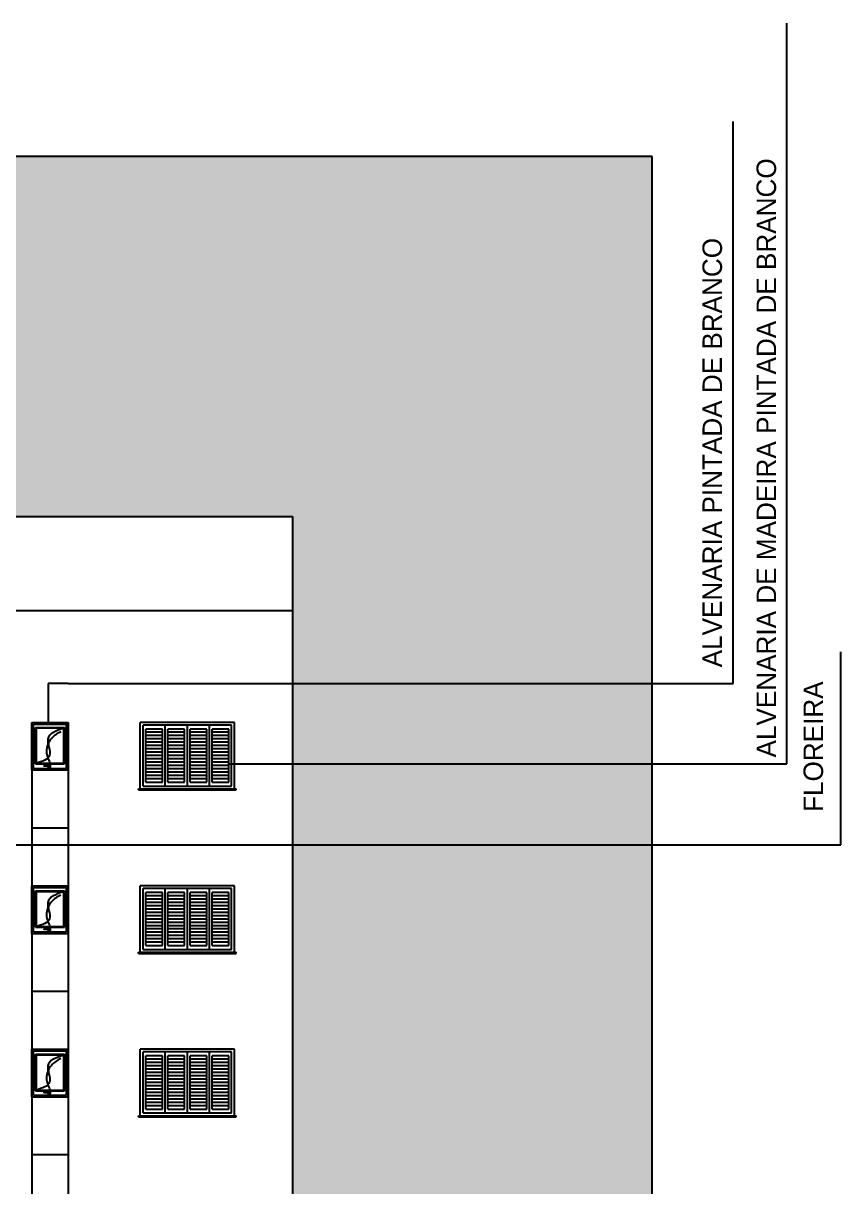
# Model space of a CAD drawing. Header units: millimetres. Extents: x 935 to 1399, y 512 to 900.
# Drawn here: x 1013.96 to 1028.73, y 671.49 to 692.49 of the extents above; entities that cross this region are included whole.
import ezdxf

# ---------------------------------------------------------------- set-up
doc = ezdxf.new("R2010")
doc.units = ezdxf.units.MM
for name, color, linetype in [('JANELAS', 5, 'Continuous'), ('MOBIL', 7, 'Continuous'), ('REFLEXO', 8, 'Continuous')]:
    doc.layers.add(name, color=color, linetype=linetype)

msp = doc.modelspace()

# ---------------------------------------------------------------- hatches: boundary and pattern name
msp.add_hatch(color=254).paths.add_polyline_path([(1025.32554, 690.0813), (988.50851, 690.0813), (988.50851, 648.23756), (1002.82554, 648.23756), (1002.82554, 681.88756), (1007.85284, 681.88756), (1007.85284, 683.58756), (1018.82554, 683.58756), (1018.82554, 681.88756), (1018.82554, 648.23756), (1025.32554, 648.23756)])

# ---------------------------------------------------------------- linework, layer by layer
at = {"color": 254}
for p, q in [((1025.32554, 690.0813), (988.50851, 690.0813)), ((1025.32554, 645.73756), (1025.32554, 690.0813))]:
    msp.add_line(p, q, dxfattribs=at)
at = {"color": 1}
for p, q in [((1007.85284, 683.58756), (1018.82554, 683.58756)), ((1018.82554, 683.58756), (1018.82554, 681.88756))]:
    msp.add_line(p, q, dxfattribs=at)
at = {"color": 6}
for p, q in [((1002.82554, 681.88756), (1018.82554, 681.88756)), ((1018.82554, 681.88756), (1018.82554, 648.23756)), ((1018.82554, 681.61975), (1018.82554, 648.23756))]:
    msp.add_line(p, q, dxfattribs=at)
at = {"color": 7}
for p, q in [((1014.11665, 679.86975), (1014.11665, 650.34975)), ((1014.11665, 679.86975), (1014.77665, 679.86975)), ((1014.77665, 679.86975), (1014.77665, 650.34975)), ((1014.11665, 679.00975), (1014.77665, 679.00975)), ((1014.11665, 677.96475), (1014.77665, 677.96475)), ((1014.11665, 676.91975), (1014.77665, 676.91975)), ((1014.11665, 676.05975), (1014.77665, 676.05975)), ((1014.11665, 675.01475), (1014.77665, 675.01475)), ((1014.11665, 673.96975), (1014.77665, 673.96975)), ((1014.11665, 673.10975), (1014.77665, 673.10975)), ((1014.11665, 672.06975), (1014.77665, 672.06975))]:
    msp.add_line(p, q, dxfattribs=at)
for p, q in [((1017.77731, 679.86975), (1016.07731, 679.86975)), ((1016.07731, 678.66975), (1016.07731, 679.86975)), ((1017.77731, 678.66975), (1017.77731, 679.86975)), ((1017.72731, 679.81975), (1016.12731, 679.81975)), ((1016.12731, 678.71975), (1016.12731, 679.81975)), ((1016.17731, 678.78975), (1016.17731, 679.74975)), ((1016.47731, 679.74975), (1016.17731, 679.74975)), ((1016.47731, 679.68975), (1016.17731, 679.68975)), ((1016.47731, 679.62975), (1016.17731, 679.62975)), ((1016.47731, 678.78975), (1016.47731, 679.74975)), ((1016.52731, 678.71975), (1016.52731, 679.81975)), ((1016.57731, 678.78975), (1016.57731, 679.74975)), ((1016.87731, 679.74975), (1016.57731, 679.74975)), ((1016.87731, 679.68975), (1016.57731, 679.68975)), ((1016.87731, 679.62975), (1016.57731, 679.62975)), ((1016.87731, 678.78975), (1016.87731, 679.74975)), ((1016.92731, 678.71975), (1016.92731, 679.81975)), ((1016.97731, 678.78975), (1016.97731, 679.74975)), ((1017.27731, 679.74975), (1016.97731, 679.74975)), ((1017.27731, 679.68975), (1016.97731, 679.68975)), ((1017.27731, 679.62975), (1016.97731, 679.62975)), ((1017.27731, 678.78975), (1017.27731, 679.74975)), ((1017.32731, 678.71975), (1017.32731, 679.81975)), ((1017.37731, 678.78975), (1017.37731, 679.74975)), ((1017.67731, 679.74975), (1017.37731, 679.74975)), ((1017.67731, 679.68975), (1017.37731, 679.68975)), ((1017.67731, 679.62975), (1017.37731, 679.62975)), ((1017.67731, 678.78975), (1017.67731, 679.74975)), ((1017.72731, 678.71975), (1017.72731, 679.81975)), ((1016.47731, 679.56975), (1016.17731, 679.56975)), ((1016.47731, 679.50975), (1016.17731, 679.50975)), ((1016.47731, 679.44975), (1016.17731, 679.44975)), ((1016.87731, 679.56975), (1016.57731, 679.56975)), ((1016.87731, 679.50975), (1016.57731, 679.50975)), ((1016.87731, 679.44975), (1016.57731, 679.44975)), ((1017.27731, 679.56975), (1016.97731, 679.56975)), ((1017.27731, 679.50975), (1016.97731, 679.50975)), ((1017.27731, 679.44975), (1016.97731, 679.44975)), ((1017.67731, 679.56975), (1017.37731, 679.56975)), ((1017.67731, 679.50975), (1017.37731, 679.50975)), ((1017.67731, 679.44975), (1017.37731, 679.44975)), ((1016.47731, 679.38975), (1016.17731, 679.38975)), ((1016.47731, 679.32975), (1016.17731, 679.32975)), ((1016.47731, 679.26975), (1016.17731, 679.26975)), ((1016.47731, 679.20975), (1016.17731, 679.20975)), ((1016.87731, 679.38975), (1016.57731, 679.38975)), ((1016.87731, 679.32975), (1016.57731, 679.32975)), ((1016.87731, 679.26975), (1016.57731, 679.26975)), ((1016.87731, 679.20975), (1016.57731, 679.20975)), ((1017.27731, 679.38975), (1016.97731, 679.38975)), ((1017.27731, 679.32975), (1016.97731, 679.32975)), ((1017.27731, 679.26975), (1016.97731, 679.26975)), ((1017.27731, 679.20975), (1016.97731, 679.20975)), ((1017.67731, 679.38975), (1017.37731, 679.38975)), ((1017.67731, 679.32975), (1017.37731, 679.32975)), ((1017.67731, 679.26975), (1017.37731, 679.26975)), ((1017.67731, 679.20975), (1017.37731, 679.20975)), ((1016.47731, 679.14975), (1016.17731, 679.14975)), ((1016.47731, 679.08975), (1016.17731, 679.08975)), ((1016.47731, 679.02975), (1016.17731, 679.02975)), ((1016.87731, 679.14975), (1016.57731, 679.14975)), ((1016.87731, 679.08975), (1016.57731, 679.08975)), ((1016.87731, 679.02975), (1016.57731, 679.02975)), ((1017.27731, 679.14975), (1016.97731, 679.14975)), ((1017.27731, 679.08975), (1016.97731, 679.08975)), ((1017.27731, 679.02975), (1016.97731, 679.02975)), ((1017.67731, 679.14975), (1017.37731, 679.14975)), ((1017.67731, 679.08975), (1017.37731, 679.08975)), ((1017.67731, 679.02975), (1017.37731, 679.02975)), ((1016.47731, 678.96975), (1016.17731, 678.96975)), ((1016.47731, 678.90975), (1016.17731, 678.90975)), ((1016.47731, 678.84975), (1016.17731, 678.84975)), ((1016.17731, 678.78975), (1016.47731, 678.78975)), ((1016.87731, 678.96975), (1016.57731, 678.96975)), ((1016.87731, 678.90975), (1016.57731, 678.90975)), ((1016.87731, 678.84975), (1016.57731, 678.84975)), ((1016.57731, 678.78975), (1016.87731, 678.78975)), ((1017.27731, 678.96975), (1016.97731, 678.96975)), ((1017.27731, 678.90975), (1016.97731, 678.90975)), ((1017.27731, 678.84975), (1016.97731, 678.84975)), ((1016.97731, 678.78975), (1017.27731, 678.78975)), ((1017.67731, 678.96975), (1017.37731, 678.96975)), ((1017.67731, 678.90975), (1017.37731, 678.90975)), ((1017.67731, 678.84975), (1017.37731, 678.84975)), ((1017.37731, 678.78975), (1017.67731, 678.78975)), ((1016.04731, 678.66975), (1017.80731, 678.66975)), ((1016.04731, 678.64975), (1016.04731, 678.66975)), ((1016.04731, 678.64975), (1017.80731, 678.64975)), ((1016.12731, 678.71975), (1017.72731, 678.71975)), ((1017.80731, 678.64975), (1017.80731, 678.66975)), ((1017.77731, 676.91975), (1016.07731, 676.91975)), ((1016.07731, 675.71975), (1016.07731, 676.91975)), ((1017.77731, 675.71975), (1017.77731, 676.91975)), ((1017.72731, 676.86975), (1016.12731, 676.86975)), ((1016.12731, 675.76975), (1016.12731, 676.86975)), ((1016.17731, 675.83975), (1016.17731, 676.79975)), ((1016.47731, 676.79975), (1016.17731, 676.79975)), ((1016.47731, 676.73975), (1016.17731, 676.73975)), ((1016.47731, 676.67975), (1016.17731, 676.67975)), ((1016.47731, 675.83975), (1016.47731, 676.79975)), ((1016.52731, 675.76975), (1016.52731, 676.86975)), ((1016.57731, 675.83975), (1016.57731, 676.79975)), ((1016.87731, 676.79975), (1016.57731, 676.79975)), ((1016.87731, 676.73975), (1016.57731, 676.73975)), ((1016.87731, 676.67975), (1016.57731, 676.67975)), ((1016.87731, 675.83975), (1016.87731, 676.79975)), ((1016.92731, 675.76975), (1016.92731, 676.86975)), ((1016.97731, 675.83975), (1016.97731, 676.79975)), ((1017.27731, 676.79975), (1016.97731, 676.79975)), ((1017.27731, 676.73975), (1016.97731, 676.73975)), ((1017.27731, 676.67975), (1016.97731, 676.67975)), ((1017.27731, 675.83975), (1017.27731, 676.79975)), ((1017.32731, 675.76975), (1017.32731, 676.86975)), ((1017.37731, 675.83975), (1017.37731, 676.79975)), ((1017.67731, 676.79975), (1017.37731, 676.79975)), ((1017.67731, 676.73975), (1017.37731, 676.73975)), ((1017.67731, 676.67975), (1017.37731, 676.67975)), ((1017.67731, 675.83975), (1017.67731, 676.79975)), ((1017.72731, 675.76975), (1017.72731, 676.86975)), ((1016.47731, 676.61975), (1016.17731, 676.61975)), ((1016.47731, 676.55975), (1016.17731, 676.55975)), ((1016.47731, 676.49975), (1016.17731, 676.49975)), ((1016.87731, 676.61975), (1016.57731, 676.61975)), ((1016.87731, 676.55975), (1016.57731, 676.55975)), ((1016.87731, 676.49975), (1016.57731, 676.49975)), ((1017.27731, 676.61975), (1016.97731, 676.61975)), ((1017.27731, 676.55975), (1016.97731, 676.55975)), ((1017.27731, 676.49975), (1016.97731, 676.49975)), ((1017.67731, 676.61975), (1017.37731, 676.61975)), ((1017.67731, 676.55975), (1017.37731, 676.55975)), ((1017.67731, 676.49975), (1017.37731, 676.49975)), ((1016.47731, 676.43975), (1016.17731, 676.43975)), ((1016.47731, 676.37975), (1016.17731, 676.37975)), ((1016.47731, 676.31975), (1016.17731, 676.31975)), ((1016.47731, 676.25975), (1016.17731, 676.25975)), ((1016.87731, 676.43975), (1016.57731, 676.43975)), ((1016.87731, 676.37975), (1016.57731, 676.37975)), ((1016.87731, 676.31975), (1016.57731, 676.31975)), ((1016.87731, 676.25975), (1016.57731, 676.25975)), ((1017.27731, 676.43975), (1016.97731, 676.43975)), ((1017.27731, 676.37975), (1016.97731, 676.37975)), ((1017.27731, 676.31975), (1016.97731, 676.31975)), ((1017.27731, 676.25975), (1016.97731, 676.25975)), ((1017.67731, 676.43975), (1017.37731, 676.43975)), ((1017.67731, 676.37975), (1017.37731, 676.37975)), ((1017.67731, 676.31975), (1017.37731, 676.31975)), ((1017.67731, 676.25975), (1017.37731, 676.25975)), ((1016.47731, 676.19975), (1016.17731, 676.19975)), ((1016.47731, 676.13975), (1016.17731, 676.13975)), ((1016.47731, 676.07975), (1016.17731, 676.07975)), ((1016.87731, 676.19975), (1016.57731, 676.19975)), ((1016.87731, 676.13975), (1016.57731, 676.13975)), ((1016.87731, 676.07975), (1016.57731, 676.07975)), ((1017.27731, 676.19975), (1016.97731, 676.19975)), ((1017.27731, 676.13975), (1016.97731, 676.13975)), ((1017.27731, 676.07975), (1016.97731, 676.07975)), ((1017.67731, 676.19975), (1017.37731, 676.19975)), ((1017.67731, 676.13975), (1017.37731, 676.13975)), ((1017.67731, 676.07975), (1017.37731, 676.07975)), ((1016.47731, 676.01975), (1016.17731, 676.01975)), ((1016.47731, 675.95975), (1016.17731, 675.95975)), ((1016.47731, 675.89975), (1016.17731, 675.89975)), ((1016.17731, 675.83975), (1016.47731, 675.83975)), ((1016.87731, 676.01975), (1016.57731, 676.01975)), ((1016.87731, 675.95975), (1016.57731, 675.95975)), ((1016.87731, 675.89975), (1016.57731, 675.89975)), ((1016.57731, 675.83975), (1016.87731, 675.83975)), ((1017.27731, 676.01975), (1016.97731, 676.01975)), ((1017.27731, 675.95975), (1016.97731, 675.95975)), ((1017.27731, 675.89975), (1016.97731, 675.89975)), ((1016.97731, 675.83975), (1017.27731, 675.83975)), ((1017.67731, 676.01975), (1017.37731, 676.01975)), ((1017.67731, 675.95975), (1017.37731, 675.95975)), ((1017.67731, 675.89975), (1017.37731, 675.89975)), ((1017.37731, 675.83975), (1017.67731, 675.83975)), ((1016.04731, 675.71975), (1017.80731, 675.71975)), ((1016.04731, 675.69975), (1016.04731, 675.71975)), ((1016.04731, 675.69975), (1017.80731, 675.69975)), ((1016.12731, 675.76975), (1017.72731, 675.76975)), ((1017.80731, 675.69975), (1017.80731, 675.71975)), ((1017.77731, 673.96975), (1016.07731, 673.96975)), ((1016.07731, 672.76975), (1016.07731, 673.96975)), ((1017.77731, 672.76975), (1017.77731, 673.96975)), ((1017.72731, 673.91975), (1016.12731, 673.91975)), ((1016.12731, 672.81975), (1016.12731, 673.91975)), ((1016.17731, 672.88975), (1016.17731, 673.84975)), ((1016.47731, 673.84975), (1016.17731, 673.84975)), ((1016.47731, 673.78975), (1016.17731, 673.78975)), ((1016.47731, 672.88975), (1016.47731, 673.84975)), ((1016.52731, 672.81975), (1016.52731, 673.91975)), ((1016.57731, 672.88975), (1016.57731, 673.84975)), ((1016.87731, 673.84975), (1016.57731, 673.84975)), ((1016.87731, 673.78975), (1016.57731, 673.78975)), ((1016.87731, 672.88975), (1016.87731, 673.84975)), ((1016.92731, 672.81975), (1016.92731, 673.91975)), ((1016.97731, 672.88975), (1016.97731, 673.84975)), ((1017.27731, 673.84975), (1016.97731, 673.84975)), ((1017.27731, 673.78975), (1016.97731, 673.78975)), ((1017.27731, 672.88975), (1017.27731, 673.84975)), ((1017.32731, 672.81975), (1017.32731, 673.91975)), ((1017.37731, 672.88975), (1017.37731, 673.84975)), ((1017.67731, 673.84975), (1017.37731, 673.84975)), ((1017.67731, 673.78975), (1017.37731, 673.78975)), ((1017.67731, 672.88975), (1017.67731, 673.84975)), ((1017.72731, 672.81975), (1017.72731, 673.91975)), ((1016.47731, 673.72975), (1016.17731, 673.72975)), ((1016.47731, 673.66975), (1016.17731, 673.66975)), ((1016.47731, 673.60975), (1016.17731, 673.60975)), ((1016.47731, 673.54975), (1016.17731, 673.54975)), ((1016.87731, 673.72975), (1016.57731, 673.72975)), ((1016.87731, 673.66975), (1016.57731, 673.66975)), ((1016.87731, 673.60975), (1016.57731, 673.60975)), ((1016.87731, 673.54975), (1016.57731, 673.54975)), ((1017.27731, 673.72975), (1016.97731, 673.72975)), ((1017.27731, 673.66975), (1016.97731, 673.66975)), ((1017.27731, 673.60975), (1016.97731, 673.60975)), ((1017.27731, 673.54975), (1016.97731, 673.54975)), ((1017.67731, 673.72975), (1017.37731, 673.72975)), ((1017.67731, 673.66975), (1017.37731, 673.66975)), ((1017.67731, 673.60975), (1017.37731, 673.60975)), ((1017.67731, 673.54975), (1017.37731, 673.54975)), ((1016.47731, 673.48975), (1016.17731, 673.48975)), ((1016.47731, 673.42975), (1016.17731, 673.42975)), ((1016.47731, 673.36975), (1016.17731, 673.36975)), ((1016.87731, 673.48975), (1016.57731, 673.48975)), ((1016.87731, 673.42975), (1016.57731, 673.42975)), ((1016.87731, 673.36975), (1016.57731, 673.36975)), ((1017.27731, 673.48975), (1016.97731, 673.48975)), ((1017.27731, 673.42975), (1016.97731, 673.42975)), ((1017.27731, 673.36975), (1016.97731, 673.36975)), ((1017.67731, 673.48975), (1017.37731, 673.48975)), ((1017.67731, 673.42975), (1017.37731, 673.42975)), ((1017.67731, 673.36975), (1017.37731, 673.36975)), ((1016.47731, 673.30975), (1016.17731, 673.30975)), ((1016.47731, 673.24975), (1016.17731, 673.24975)), ((1016.47731, 673.18975), (1016.17731, 673.18975)), ((1016.47731, 673.12975), (1016.17731, 673.12975)), ((1016.87731, 673.30975), (1016.57731, 673.30975)), ((1016.87731, 673.24975), (1016.57731, 673.24975)), ((1016.87731, 673.18975), (1016.57731, 673.18975)), ((1016.87731, 673.12975), (1016.57731, 673.12975)), ((1017.27731, 673.30975), (1016.97731, 673.30975)), ((1017.27731, 673.24975), (1016.97731, 673.24975)), ((1017.27731, 673.18975), (1016.97731, 673.18975)), ((1017.27731, 673.12975), (1016.97731, 673.12975)), ((1017.67731, 673.30975), (1017.37731, 673.30975)), ((1017.67731, 673.24975), (1017.37731, 673.24975)), ((1017.67731, 673.18975), (1017.37731, 673.18975)), ((1017.67731, 673.12975), (1017.37731, 673.12975)), ((1016.47731, 673.06975), (1016.17731, 673.06975)), ((1016.47731, 673.00975), (1016.17731, 673.00975)), ((1016.47731, 672.94975), (1016.17731, 672.94975)), ((1016.87731, 673.06975), (1016.57731, 673.06975)), ((1016.87731, 673.00975), (1016.57731, 673.00975)), ((1016.87731, 672.94975), (1016.57731, 672.94975)), ((1017.27731, 673.06975), (1016.97731, 673.06975)), ((1017.27731, 673.00975), (1016.97731, 673.00975)), ((1017.27731, 672.94975), (1016.97731, 672.94975)), ((1017.67731, 673.06975), (1017.37731, 673.06975)), ((1017.67731, 673.00975), (1017.37731, 673.00975)), ((1017.67731, 672.94975), (1017.37731, 672.94975)), ((1016.04731, 672.76975), (1017.80731, 672.76975)), ((1016.04731, 672.74975), (1016.04731, 672.76975)), ((1016.04731, 672.74975), (1017.80731, 672.74975)), ((1016.12731, 672.81975), (1017.72731, 672.81975)), ((1016.17731, 672.88975), (1016.47731, 672.88975)), ((1016.57731, 672.88975), (1016.87731, 672.88975)), ((1016.97731, 672.88975), (1017.27731, 672.88975)), ((1017.37731, 672.88975), (1017.67731, 672.88975)), ((1017.80731, 672.74975), (1017.80731, 672.76975))]:
    msp.add_line(p, q)
at = {"layer": 'JANELAS', "color": 7}
for p, q in [((1014.11665, 679.86975), (1014.77665, 679.86975)), ((1014.11665, 679.00975), (1014.11665, 679.86975)), ((1014.14665, 679.83975), (1014.74665, 679.83975)), ((1014.14665, 679.03975), (1014.14665, 679.83975)), ((1014.74665, 679.03975), (1014.74665, 679.83975)), ((1014.74665, 679.03975), (1014.74665, 679.83975)), ((1014.77665, 679.00975), (1014.77665, 679.86975)), ((1014.18665, 679.77975), (1014.70665, 679.77975)), ((1014.18665, 679.11975), (1014.18665, 679.77975)), ((1014.70665, 679.11975), (1014.70665, 679.77975)), ((1014.11665, 679.00975), (1014.77665, 679.00975)), ((1014.14665, 679.03975), (1014.74665, 679.03975)), ((1014.18665, 679.11975), (1014.70665, 679.11975)), ((1014.11665, 676.91975), (1014.77665, 676.91975)), ((1014.11665, 676.05975), (1014.11665, 676.91975)), ((1014.14665, 676.88975), (1014.74665, 676.88975)), ((1014.14665, 676.08975), (1014.14665, 676.88975)), ((1014.74665, 676.08975), (1014.74665, 676.88975)), ((1014.74665, 676.08975), (1014.74665, 676.88975)), ((1014.77665, 676.05975), (1014.77665, 676.91975)), ((1014.18665, 676.82975), (1014.70665, 676.82975)), ((1014.18665, 676.16975), (1014.18665, 676.82975)), ((1014.70665, 676.16975), (1014.70665, 676.82975)), ((1014.11665, 676.05975), (1014.77665, 676.05975)), ((1014.14665, 676.08975), (1014.74665, 676.08975)), ((1014.18665, 676.16975), (1014.70665, 676.16975)), ((1014.11665, 673.96975), (1014.77665, 673.96975)), ((1014.11665, 673.10975), (1014.11665, 673.96975)), ((1014.77665, 673.10975), (1014.77665, 673.96975)), ((1014.14665, 673.93975), (1014.74665, 673.93975)), ((1014.14665, 673.13975), (1014.14665, 673.93975)), ((1014.18665, 673.87975), (1014.70665, 673.87975)), ((1014.18665, 673.21975), (1014.18665, 673.87975)), ((1014.70665, 673.21975), (1014.70665, 673.87975)), ((1014.74665, 673.13975), (1014.74665, 673.93975)), ((1014.74665, 673.13975), (1014.74665, 673.93975)), ((1014.11665, 673.10975), (1014.77665, 673.10975)), ((1014.14665, 673.13975), (1014.74665, 673.13975)), ((1014.18665, 673.21975), (1014.70665, 673.21975))]:
    msp.add_line(p, q, dxfattribs=at)
for points in [[(1014.197, 679.1324), (1014.69518, 679.1324), (1014.69518, 679.76349), (1014.197, 679.76349)], [(1014.33914, 679.09246), (1014.42402, 679.09246), (1014.42402, 679.0795), (1014.33914, 679.0795)], [(1014.197, 676.1824), (1014.69518, 676.1824), (1014.69518, 676.81349), (1014.197, 676.81349)], [(1014.33914, 676.14246), (1014.42402, 676.14246), (1014.42402, 676.1295), (1014.33914, 676.1295)], [(1014.197, 673.2324), (1014.69518, 673.2324), (1014.69518, 673.86349), (1014.197, 673.86349)], [(1014.33914, 673.19246), (1014.42402, 673.19246), (1014.42402, 673.1795), (1014.33914, 673.1795)]]:
    msp.add_lwpolyline(points, close=True, dxfattribs=at)
for points in [[(1014.41403, 679.09246), (1014.41403, 679.09479), (1014.44743, 679.09479), (1014.44743, 679.06143), (1014.41403, 679.06143), (1014.41403, 679.0795)], [(1014.41403, 676.14246), (1014.41403, 676.14479), (1014.44743, 676.14479), (1014.44743, 676.11143), (1014.41403, 676.11143), (1014.41403, 676.1295)], [(1014.41403, 673.19246), (1014.41403, 673.19479), (1014.44743, 673.19479), (1014.44743, 673.16143), (1014.41403, 673.16143), (1014.41403, 673.1795)]]:
    msp.add_lwpolyline(points, dxfattribs=at)
at = {"layer": 'MOBIL', "color": 1}
for p, q in [((1027.75888, 679.11975), (1027.75888, 692.48903)), ((1026.78801, 680.56975), (1026.78801, 690.71412)), ((1028.72978, 677.66025), (1028.72978, 681.14071)), ((1014.77665, 680.56975), (1014.41643, 680.56975)), ((1014.41643, 680.56975), (1014.41643, 679.86975)), ((1014.77665, 680.56975), (1026.78801, 680.56975)), ((1014.77665, 680.56975), (1014.77665, 680.56975)), ((1017.67731, 679.11975), (1027.75888, 679.11975)), ((1012.65679, 677.66025), (1028.72978, 677.66025))]:
    msp.add_line(p, q, dxfattribs=at)
at = {"layer": 'REFLEXO', "color": 7}
for points in [[(1014.69518, 679.76349), (1014.40751, 679.56969), (1014.43935, 679.27488), (1014.197, 679.1324)], [(1014.64191, 679.70264), (1014.47118, 679.57836), (1014.38436, 679.34424), (1014.44609, 679.1324)], [(1014.69518, 676.81349), (1014.40751, 676.61969), (1014.43935, 676.32488), (1014.197, 676.1824)], [(1014.64191, 676.75264), (1014.47118, 676.62836), (1014.38436, 676.39424), (1014.44609, 676.1824)], [(1014.69518, 673.86349), (1014.40751, 673.66969), (1014.43935, 673.37488), (1014.197, 673.2324)], [(1014.64191, 673.80264), (1014.47118, 673.67836), (1014.38436, 673.44424), (1014.44609, 673.2324)]]:
    msp.add_spline(points, degree=3, dxfattribs=at)

# ---------------------------------------------------------------- texts
at = {"char_height": 0.352405, "width": 24.3855, "attachment_point": 1, "rotation": 90}
for s, insert in [('ALVENARIA DE MADEIRA PINTADA DE BRANCO', (1027.20908, 679.23606)), ('ALVENARIA PINTADA DE BRANCO', (1026.23211, 680.86288)), ('FLOREIRA', (1028.05817, 678.25273))]:
    msp.add_mtext(s, dxfattribs=dict(at, insert=insert))

doc.saveas('drawing.dxf')
